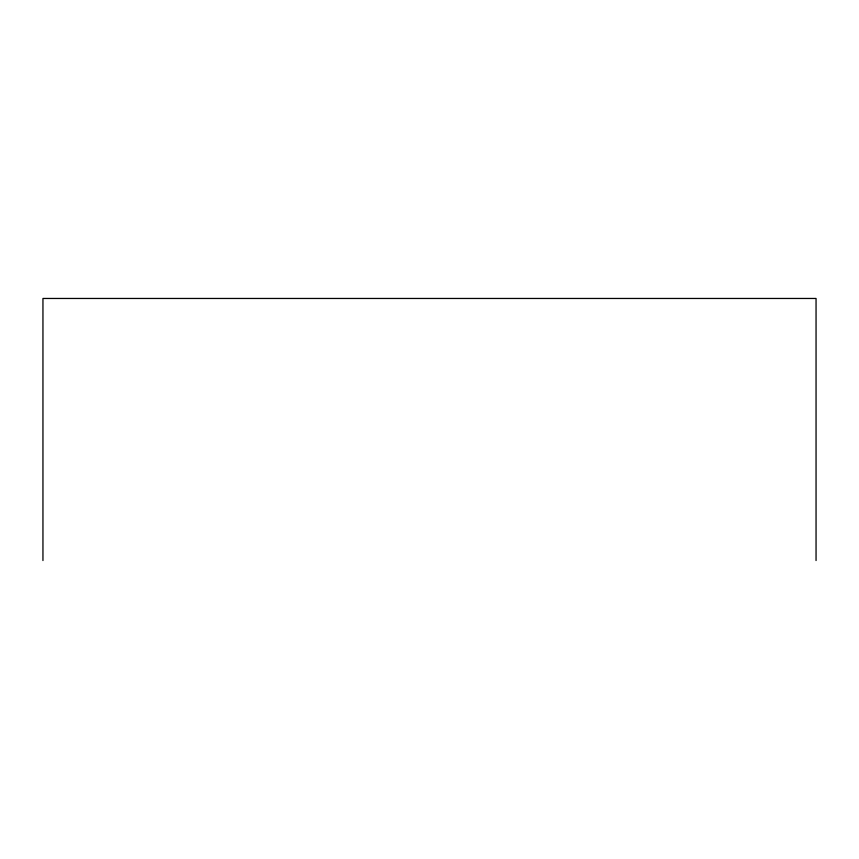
<?xml version="1.0" encoding="UTF-8"?>
<svg xmlns="http://www.w3.org/2000/svg" width="859" height="859" viewBox="0 0 859 859"><rect width="100%" height="100%" fill="white"/><g stroke="black" fill="none" stroke-linecap="round" stroke-linejoin="round"><path stroke-width="1.29" d="M816.05 560.54L816.05 298.46L42.95 298.46L42.95 560.54"/></g></svg>
